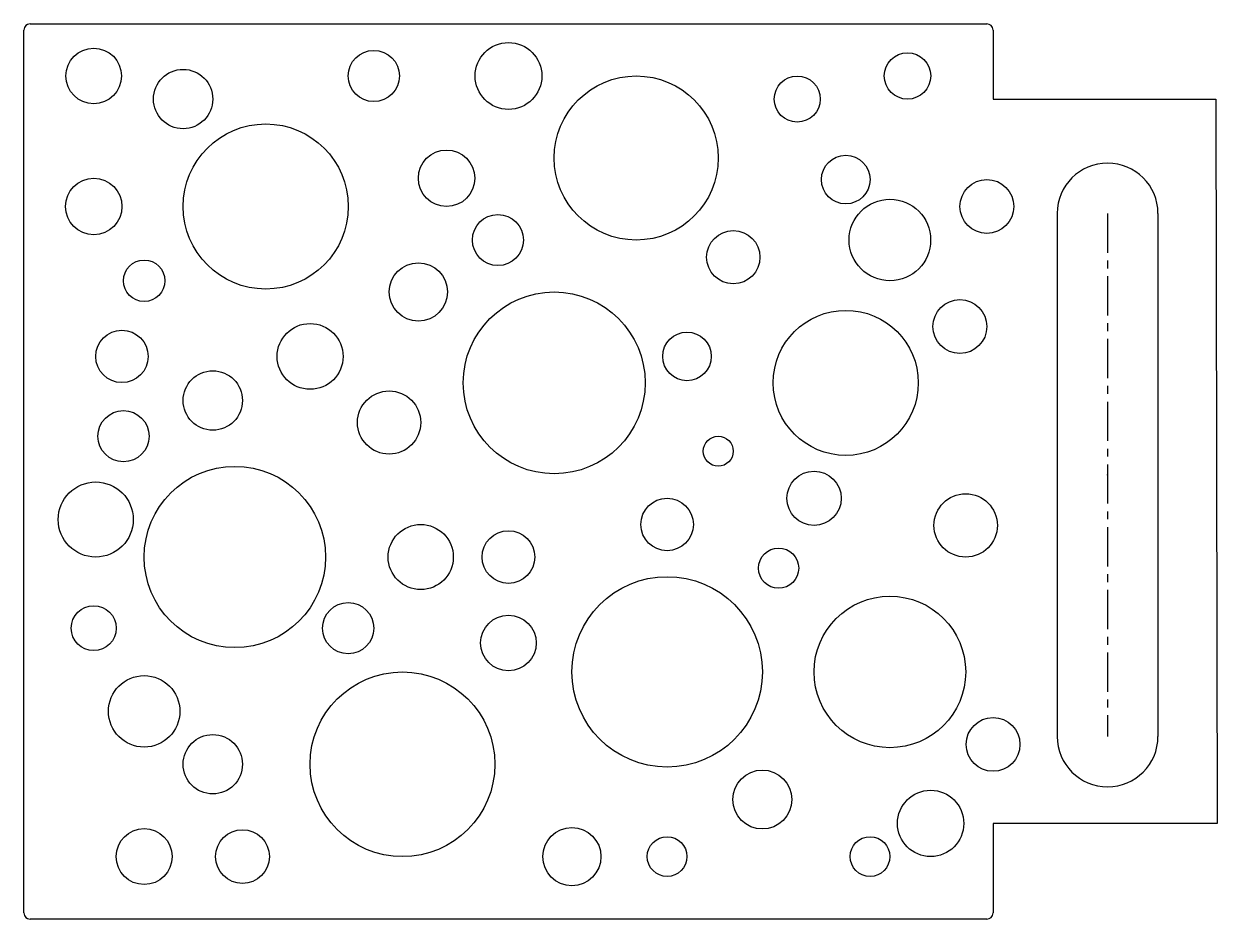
# Model space of a CAD drawing. Header units: millimetres. Extents: x 0 to 386, y 0 to 290.
import ezdxf

# ---------------------------------------------------------------- set-up
doc = ezdxf.new("R2010")
doc.units = ezdxf.units.MM
doc.header["$PDSIZE"] = -1
doc.linetypes.add('CENTERX2', pattern=[20.32, 12.7, -2.54, 2.54, -2.54])

msp = doc.modelspace()

# ---------------------------------------------------------------- linework, layer by layer
at = {"color": 7, "linetype": 'Continuous'}
for p, q in [((2.14, 290), (311.94, 290)), ((0.14, 2), (0.14, 288)), ((313.94, 288), (313.94, 265.64)), ((313.94, 265.64), (386.09, 265.64)), ((386.09, 265.64), (386.5, 31)), ((334.72, 228.58), (334.72, 59.19)), ((367.34, 228.58), (367.34, 59.19)), ((386.5, 31), (313.94, 31)), ((313.94, 31), (313.94, 2)), ((311.94, 0), (2.14, 0))]:
    msp.add_line(p, q, dxfattribs=at)
at = {"color": 7, "linetype": 'CENTERX2'}
msp.add_line((351.03, 228.58), (351.03, 59.19), dxfattribs=at)
at = {"color": 7, "linetype": 'Continuous'}
for centre, radius in [((22.75, 273.12), 9), ((157.04, 273.12), 10.82), ((113.44, 273.12), 8.29), ((286.25, 273.12), 7.51), ((51.7, 265.64), 9.61), ((198.42, 246.55), 26.57), ((250.55, 265.64), 7.46), ((78.45, 230.84), 26.74), ((137, 239.98), 9.14), ((266.26, 239.57), 7.87), ((22.75, 230.84), 9.14), ((311.94, 230.84), 8.73), ((280.54, 219.98), 13.2), ((153.62, 219.98), 8.26), ((229.84, 214.41), 8.63), ((39.09, 206.79), 6.71), ((127.86, 203.16), 9.46), ((171.85, 173.71), 29.45), ((266.26, 173.71), 23.49), ((303.21, 191.95), 8.73), ((31.89, 182.28), 8.49), ((92.81, 182.28), 10.66), ((214.84, 182.28), 7.86), ((61.31, 168), 9.61), ((118.4, 160.86), 10.24), ((32.39, 156.43), 8.28), ((224.98, 151.57), 4.85), ((68.45, 117.3), 29.36), ((256, 136.33), 8.79), ((23.4, 129.44), 12.16), ((208.41, 127.84), 8.49), ((305.08, 127.54), 10.26), ((128.64, 117.3), 10.55), ((157.04, 117.3), 8.53), ((244.51, 113.69), 6.51), ((208.41, 80.08), 30.84), ((280.54, 80.08), 24.54), ((22.75, 94.25), 7.28), ((105.15, 94.25), 8.29), ((157.04, 89.45), 9), ((39.09, 67.31), 11.57), ((122.72, 50.17), 29.91), ((313.94, 56.6), 8.71), ((61.31, 50.17), 9.61), ((239.25, 38.75), 9.55), ((293.74, 31), 10.74), ((39.09, 20.26), 9.06), ((70.92, 20.26), 8.71), ((177.57, 20.26), 9.42), ((208.41, 20.26), 6.43), ((274.11, 20.26), 6.43)]:
    msp.add_circle(centre, radius, dxfattribs=at)
for centre, radius, start, end in [((2.14, 288), 2, 90, 180), ((311.94, 288), 2, 0, 90), ((351.03, 228.58), 16.31, 0, 180), ((351.03, 59.19), 16.31, 180, 0), ((2.14, 2), 2, 180, 270), ((311.94, 2), 2, 270, 0)]:
    msp.add_arc(centre, radius, start, end, dxfattribs=at)
msp.add_point((351.03, 143.89), dxfattribs=at)

doc.saveas('drawing.dxf')
